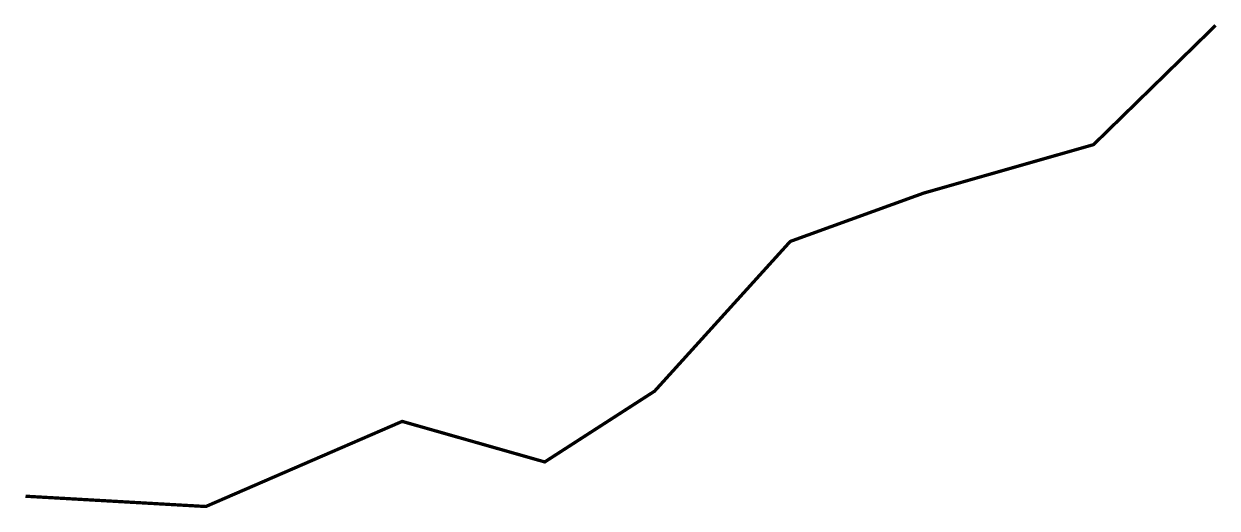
# Model space of a CAD drawing. Header units: feet. Extents: x 504159 to 504887, y 4432760 to 4433056.
import ezdxf

# ---------------------------------------------------------------- set-up
doc = ezdxf.new("R2010")
doc.units = ezdxf.units.FT
doc.header["$MEASUREMENT"] = 0

msp = doc.modelspace()

# ---------------------------------------------------------------- linework, layer by layer
at = {"color": 4, "const_width": 2, "flags": 128}
msp.add_lwpolyline([(504160.19, 4432767.34), (504270.18, 4432761.06), (504389.96, 4432813.04), (504476.92, 4432788.27), (504543.93, 4432831.51), (504626.68, 4432922.94), (504708.03, 4432952.44), (504811.68, 4432982.05), (504886.08, 4433054.82)], dxfattribs=at)

doc.saveas('drawing.dxf')
